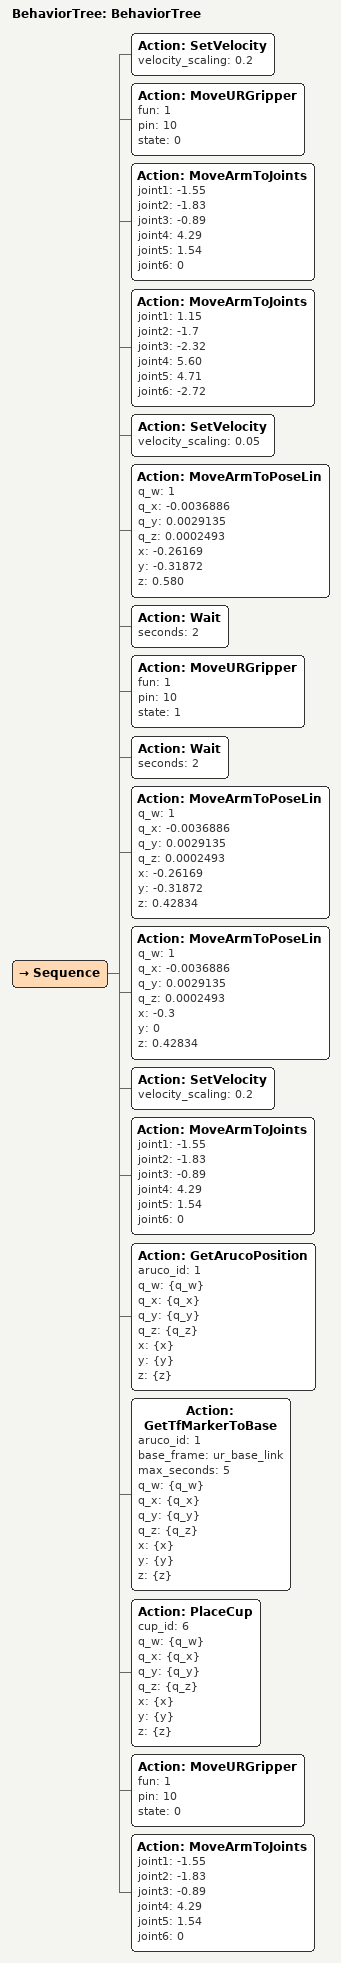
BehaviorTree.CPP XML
<?xml version="1.0"?>
<root main_tree_to_execute="BehaviorTree">
    <BehaviorTree ID="BehaviorTree">
        <Sequence>
            <Action ID="SetVelocity" velocity_scaling="0.2"/>
            <Action ID="MoveURGripper" fun="1" pin="10" state="0"/>
            <Action ID="MoveArmToJoints" joint1="-1.55" joint2="-1.83" joint3="-0.89" joint4="4.29" joint5="1.54" joint6="0"/>
            <Action ID="MoveArmToJoints" joint1="1.15" joint2="-1.7" joint3="-2.32" joint4="5.60" joint5="4.71" joint6="-2.72"/>
            <Action ID="SetVelocity" velocity_scaling="0.05"/>
            <Action ID="MoveArmToPoseLin" q_w="1" q_x="-0.0036886" q_y="0.0029135" q_z="0.0002493" x="-0.26169" y="-0.31872" z="0.580"/>
            <Action ID="Wait" seconds="2"/>
            <Action ID="MoveURGripper" fun="1" pin="10" state="1"/>
            <Action ID="Wait" seconds="2"/>
            <Action ID="MoveArmToPoseLin" q_w="1" q_x="-0.0036886" q_y="0.0029135" q_z="0.0002493" x="-0.26169" y="-0.31872" z="0.42834"/>
            <Action ID="MoveArmToPoseLin" q_w="1" q_x="-0.0036886" q_y="0.0029135" q_z="0.0002493" x="-0.3" y="0" z="0.42834"/>
            <Action ID="SetVelocity" velocity_scaling="0.2"/>
            <Action ID="MoveArmToJoints" joint1="-1.55" joint2="-1.83" joint3="-0.89" joint4="4.29" joint5=" 1.54" joint6="0"/>
            <Action ID="GetArucoPosition" aruco_id="1" q_w="{q_w}" q_x="{q_x}" q_y="{q_y}" q_z="{q_z}" x="{x}" y="{y}" z="{z}"/>
            <Action ID="GetTfMarkerToBase" aruco_id="1" base_frame="ur_base_link" max_seconds="5" q_w="{q_w}" q_x="{q_x}" q_y="{q_y}" q_z="{q_z}" x="{x}" y="{y}" z="{z}"/>
            <Action ID="PlaceCup" cup_id="6" q_w="{q_w}" q_x="{q_x}" q_y="{q_y}" q_z="{q_z}" x="{x}" y="{y}" z="{z}"/>
            <Action ID="MoveURGripper" fun="1" pin="10" state="0"/>
            <Action ID="MoveArmToJoints" joint1="-1.55" joint2="-1.83" joint3="-0.89" joint4="4.29" joint5="1.54" joint6="0"/>
        </Sequence>
    </BehaviorTree>

</root>
